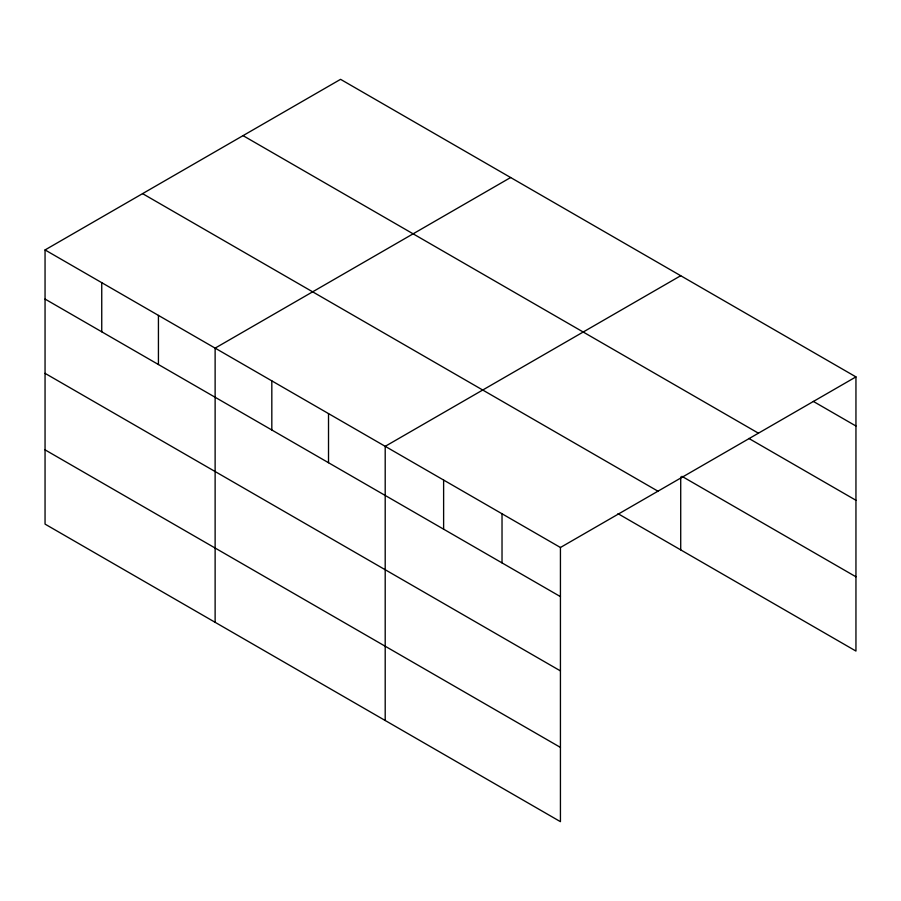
<?xml version="1.0" encoding="UTF-8"?>
<svg xmlns="http://www.w3.org/2000/svg" width="901" height="901" viewBox="0 0 901 901"><rect width="100%" height="100%" fill="white"/><g stroke="black" fill="none" stroke-linecap="round" stroke-linejoin="round"><path stroke-width="1.35" d="M45.05 249.937L560.433 547.493L560.433 821.667L45.05 524.112L45.05 249.937L340.567 79.333L855.95 376.888L855.95 651.063L617.996 513.671M510.642 177.52L215.125 348.135L215.125 622.309M680.717 275.717L385.2 446.333L385.2 720.507M560.433 547.493L855.95 376.888M813.355 401.418L855.95 426.015M243.045 135.634L758.428 433.19M748.866 438.449L855.95 500.28M681.933 476.325L855.95 576.798M142.572 193.636L657.955 491.191M45.05 299.064L560.433 596.62M45.05 373.341L560.433 670.896M45.05 449.847L560.433 747.402M680.717 477.023L680.717 549.892M502.026 513.773L502.026 562.9M443.619 480.053L443.619 529.18M328.516 413.593L328.516 462.72M271.82 380.864L271.82 429.991M158.43 315.406L158.43 364.533M101.745 282.677L101.745 331.805"/></g></svg>
